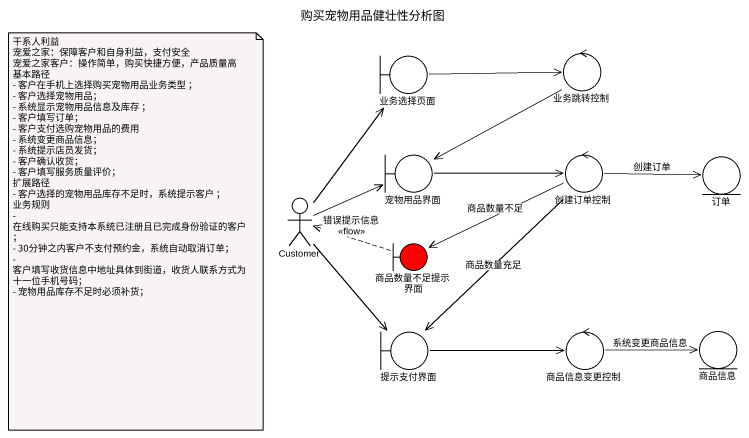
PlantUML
@startuml
title 购买宠物用品健壮性分析图
control 业务跳转控制
boundary 业务选择页面
boundary 宠物用品界面
control 创建订单控制
entity 订单
actor Customer
boundary 商品数量不足提示界面 #FF0000
boundary 提示支付界面
control 商品信息变更控制
entity 商品信息
业务跳转控制 --> 宠物用品界面
业务选择页面 -right-> 业务跳转控制
宠物用品界面 -right-> 创建订单控制
创建订单控制 -right-> 订单 : 创建订单
创建订单控制 -left-> 商品数量不足提示界面 : 商品数量不足
创建订单控制 --> 提示支付界面 : 商品数量充足
Customer -up-> 业务选择页面
Customer -right-> 宠物用品界面
Customer --> 提示支付界面
商品数量不足提示界面 .left.> Customer : 错误提示信息\n<<flow>>
提示支付界面 -right-> 商品信息变更控制
商品信息变更控制 -right-> 商品信息 : 系统变更商品信息
note as N1
  干系人利益
  宠爱之家：保障客户和自身利益，支付安全
  宠爱之家客户：操作简单，购买快捷方便，产品质量高
  基本路径
  - 客户在手机上选择购买宠物用品业务类型 ；
  - 客户选择宠物用品；
  - 系统显示宠物用品信息及库存 ；
  - 客户填写订单；
  - 客户支付选购宠物用品的费用
  - 系统变更商品信息；
  - 系统提示店员发货；
  - 客户确认收货；
  - 客户填写服务质量评价；
  扩展路径
  - 客户选择的宠物用品库存不足时，系统提示客户 ；
  业务规则
  - 在线购买只能支持本系统已注册且已完成身份验证的客户；
  - 30分钟之内客户不支付预约金，系统自动取消订单；
  - 客户填写收货信息中地址具体到街道，收货人联系方式为十一位手机号码；
  - 宠物用品库存不足时必须补货；
end note
@enduml
